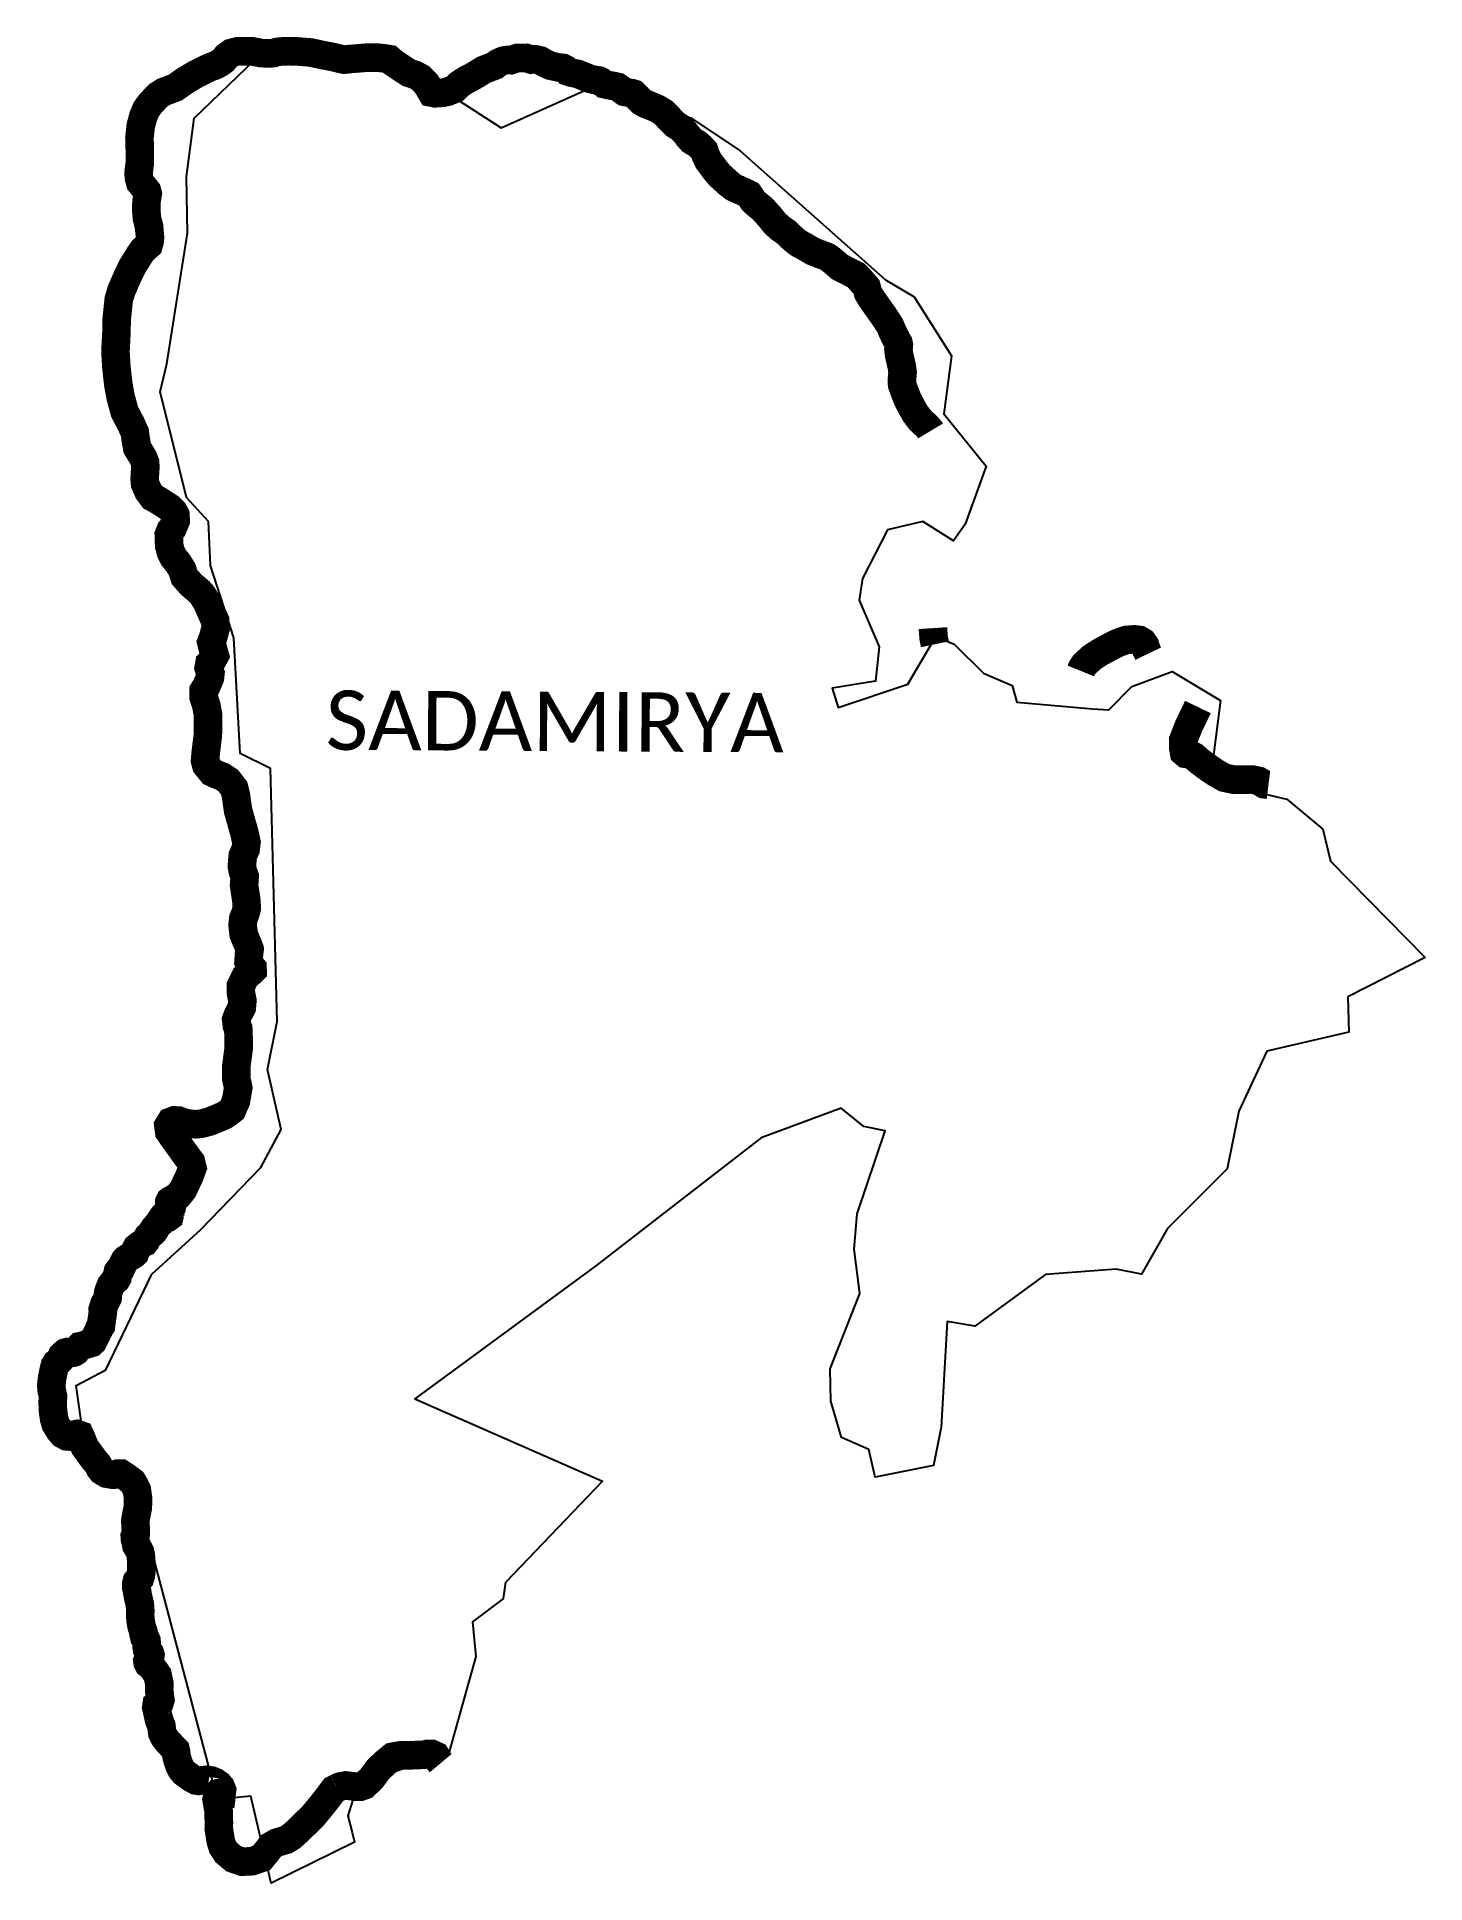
# Model space of a CAD drawing. Header units: metres. Extents: x 314242 to 316673, y 1882543 to 1885775.
import ezdxf

# ---------------------------------------------------------------- set-up
doc = ezdxf.new("R2010")
doc.units = ezdxf.units.M
for name, color, linetype in [('NATURALLY PROTECTED', 3, 'Continuous'), ('village', 3, 'Continuous'), ('VILLAGE NAME', 250, 'Continuous')]:
    doc.layers.add(name, color=color, linetype=linetype)
doc.styles.get("Standard").update_dxf_attribs({"font": 'calibri.ttf'})

msp = doc.modelspace()

# ---------------------------------------------------------------- linework, layer by layer
at = {"layer": 'NATURALLY PROTECTED', "color": 116, "true_color": 0x136734, "const_width": 50, "flags": 128}
for points in [[(315807.1, 1885085.4), (315806.5, 1885086.4), (315800.2, 1885093.7), (315789.1, 1885103.9), (315780.2, 1885115.5), (315775, 1885124.5), (315766.9, 1885139.8), (315761.1, 1885154.6), (315756.9, 1885166.4), (315756.5, 1885174.4), (315757.8, 1885187.6), (315756.3, 1885198.7), (315751.5, 1885219.1), (315750.5, 1885228.5), (315751.3, 1885236.2), (315750.6, 1885239.1), (315748.1, 1885243.4), (315743.9, 1885251.4), (315739.5, 1885260.8), (315735.6, 1885270), (315724.5, 1885287), (315718.9, 1885294.8), (315703.9, 1885315.9), (315697.2, 1885327), (315694.6, 1885337.2), (315691.9, 1885340.3), (315682.3, 1885351.5), (315675.7, 1885358), (315669.5, 1885361.1), (315659.7, 1885366.1), (315647.7, 1885372.3), (315639.2, 1885379.7), (315629, 1885388), (315624.4, 1885390.7), (315614.7, 1885394.2), (315600.5, 1885399.8), (315585.9, 1885408.4), (315575.5, 1885414), (315567.4, 1885420.3), (315553.9, 1885433.1), (315542.6, 1885441), (315533.4, 1885449.8), (315526.1, 1885459), (315512.3, 1885474.4), (315501.4, 1885483.2), (315495.8, 1885488.5), (315491.8, 1885495), (315488.7, 1885499.4), (315481.9, 1885502.8), (315473.9, 1885506.3), (315462, 1885511.7), (315453.2, 1885518.5), (315445.2, 1885525.8), (315437, 1885533.3), (315429.6, 1885542.2), (315417.3, 1885558.8), (315413.3, 1885567.5), (315410.5, 1885575.8), (315404, 1885582.9), (315398.7, 1885587.5), (315388.3, 1885593.9), (315381.8, 1885601.4), (315376.1, 1885608.9), (315369.1, 1885615.6), (315359.7, 1885621.7), (315349.2, 1885632.4), (315338.6, 1885643.2), (315328.5, 1885649.3), (315322.4, 1885652), (315307.7, 1885658), (315300.6, 1885662), (315294.1, 1885668.8), (315287, 1885675.7), (315283.1, 1885676.9), (315277, 1885677.7), (315271, 1885678.9), (315265.6, 1885682.7), (315258.4, 1885687.7), (315252.2, 1885689.1), (315242.5, 1885690.8), (315235.3, 1885692.5), (315229.2, 1885697.4), (315226, 1885698.8), (315219, 1885699.7), (315210.1, 1885701.8), (315199.1, 1885706.2), (315188.9, 1885710.4), (315177.5, 1885712.6), (315171.3, 1885714.7), (315167.7, 1885718.4), (315162.7, 1885720.9), (315154.7, 1885721.7), (315141.3, 1885724.7), (315130.9, 1885729.4), (315123.3, 1885734), (315114.9, 1885735.9), (315107.3, 1885735.4), (315098.2, 1885738.5), (315090.6, 1885738.2), (315082.7, 1885738.1), (315071.7, 1885734.4), (315065.8, 1885734.9), (315059.1, 1885733.7), (315054.8, 1885732), (315048.1, 1885728.6), (315043.9, 1885725), (315033.7, 1885721.1), (315023.8, 1885717.2), (315013.7, 1885710.8), (315002.5, 1885704.3), (314993.4, 1885699.7), (314981.4, 1885691.9), (314974.2, 1885684.6), (314961, 1885679.1), (314952.4, 1885677.3), (314939, 1885676.4), (314933.2, 1885677.6), (314928.1, 1885686.4), (314923.6, 1885693.4), (314913.9, 1885703.4), (314904.5, 1885708.4), (314893.1, 1885712.3), (314878.5, 1885721.8), (314865.9, 1885730.3), (314859.2, 1885736.1), (314851.8, 1885737.4), (314838.3, 1885738.8), (314821.2, 1885738.9), (314802.4, 1885737.4), (314788.7, 1885736.3), (314780.2, 1885735.3), (314772.1, 1885737), (314759.3, 1885740.1), (314741.4, 1885743.5), (314721.2, 1885747.9), (314695.8, 1885749.9), (314682.3, 1885750.1), (314672, 1885749.8), (314662.1, 1885748.7), (314655.3, 1885746.6), (314645.5, 1885746.3), (314635.2, 1885746.7), (314618.7, 1885750), (314594, 1885750.1), (314582.2, 1885747), (314574.1, 1885741.1), (314568.7, 1885734.2), (314562, 1885729.3), (314553.6, 1885725), (314544.7, 1885721.9), (314519.1, 1885709.2), (314501, 1885698.3), (314484, 1885686.3), (314464.2, 1885679), (314454.5, 1885672.9), (314441.2, 1885658.9), (314437.2, 1885653.7), (314433, 1885647.6), (314428.1, 1885635.6), (314423.8, 1885619.5), (314421.5, 1885598.8), (314422.1, 1885577.9), (314422.1, 1885553.9), (314420.1, 1885538.1), (314420.4, 1885529), (314422.8, 1885520.2), (314428.2, 1885513.5), (314434.7, 1885505.4), (314436, 1885500.5), (314434, 1885488), (314433.3, 1885474), (314434.7, 1885457.2), (314438.3, 1885443.2), (314440, 1885424), (314439.3, 1885417.1), (314437.4, 1885410.4), (314427.5, 1885401.8), (314421.9, 1885393.9), (314408.8, 1885372.6), (314399.8, 1885353.8), (314390, 1885331.3), (314385.2, 1885315.2), (314381.6, 1885280.3), (314381.2, 1885257.1), (314379.5, 1885224.5), (314381, 1885198.4), (314384.6, 1885166), (314388.7, 1885143.8), (314395.6, 1885118.7), (314407, 1885096.9), (314413.2, 1885083), (314415.1, 1885070), (314417.5, 1885055.7), (314423.3, 1885046.1), (314428, 1885038.4), (314431.4, 1885029.7), (314431.9, 1885022.4), (314430.6, 1885001.5), (314431.3, 1884992.9), (314437.1, 1884979.5), (314445, 1884969), (314456.1, 1884962.8), (314473.8, 1884951.3), (314481.4, 1884943.8), (314484.4, 1884938.1), (314485, 1884928.1), (314479.7, 1884915.4), (314475.9, 1884911.2), (314472.9, 1884903.3), (314473.6, 1884884.1), (314476.5, 1884873.3), (314481.2, 1884863.9), (314489.4, 1884853.6), (314496.5, 1884842.1), (314500.4, 1884829.4), (314511.9, 1884816.6), (314514.9, 1884813.9), (314526.6, 1884803.9), (314531.3, 1884798.7), (314539.8, 1884785.2), (314548.1, 1884766), (314554.1, 1884752.9), (314554.9, 1884740.1), (314550, 1884722.1), (314547.3, 1884715.2), (314550, 1884704.7), (314553.5, 1884692), (314551.7, 1884688.5), (314547.4, 1884681.1), (314544, 1884677.9), (314542.7, 1884670.5), (314545.8, 1884660.9), (314545, 1884653.4), (314543.3, 1884648.8), (314538.6, 1884638.2), (314533.7, 1884630.3), (314533.7, 1884619.8), (314538.6, 1884604.4), (314541.4, 1884589.6), (314541.6, 1884569.3), (314541.3, 1884552.7), (314537.6, 1884522.5), (314536.3, 1884508.1), (314538.5, 1884500), (314548.6, 1884487.6), (314556.4, 1884484), (314565.7, 1884480.5), (314576.7, 1884473.4), (314587.4, 1884459.7), (314590.4, 1884447.4), (314594.1, 1884421.3), (314597.9, 1884407.6), (314605.3, 1884381.3), (314608.9, 1884364.5), (314607.4, 1884352.8), (314602.4, 1884341.5), (314601.8, 1884334.9), (314600.9, 1884322.8), (314602.6, 1884313.8), (314605.8, 1884305.3), (314605.4, 1884300.1), (314604.7, 1884289.6), (314606.7, 1884276.5), (314608.9, 1884261.5), (314609.3, 1884249.3), (314606.8, 1884239.7), (314603.3, 1884231.4), (314602.1, 1884220.2), (314603.9, 1884204.4), (314607.4, 1884195.5), (314611.2, 1884186.6), (314614.4, 1884177.9), (314613.3, 1884168.9), (314612.5, 1884156.3), (314615.2, 1884150.4), (314619.5, 1884145.1), (314619.6, 1884140.9), (314616.1, 1884137.4), (314606.9, 1884129.5), (314599, 1884113.5), (314599, 1884102.3), (314601.8, 1884087.7), (314600.7, 1884075.9), (314594, 1884063), (314590.9, 1884054.6), (314592, 1884044.4), (314594.5, 1884038.8), (314595.1, 1884023.7), (314595.1, 1884002.9), (314591.2, 1883973.8), (314590.9, 1883952.4), (314594.5, 1883935.3), (314590.6, 1883912.6), (314583.8, 1883896.9), (314579, 1883893), (314570.8, 1883887.3), (314558.9, 1883882.1), (314543.7, 1883876), (314530.4, 1883872.5), (314519.6, 1883871.4), (314506.5, 1883872.7), (314498.9, 1883874.5), (314489.9, 1883877.9), (314482.6, 1883878.2), (314476.5, 1883875.9), (314472.2, 1883868.9), (314473.6, 1883858.5), (314479.8, 1883849.4), (314481.7, 1883846.7), (314497.1, 1883825.3), (314504, 1883815.7), (314511.7, 1883805.5), (314514.3, 1883795.1), (314508.5, 1883779.5), (314497.7, 1883756.8), (314489.3, 1883746.3), (314481.5, 1883741.1), (314476.1, 1883738.3), (314474.6, 1883737.2), (314473.8, 1883735.6), (314473.7, 1883733.6), (314474.4, 1883732.2), (314476.6, 1883730.7), (314477.8, 1883729.4), (314478.2, 1883727.7), (314478, 1883725.7), (314477, 1883723.5), (314475.3, 1883721.4), (314474.3, 1883720.9), (314473.8, 1883720.4), (314473.9, 1883719.9), (314474.4, 1883718.3), (314475, 1883715.6), (314474.9, 1883713.7), (314474.4, 1883712.2), (314473.9, 1883710), (314472.1, 1883708.7), (314469, 1883708.6), (314465.2, 1883708.4), (314464.4, 1883708.2), (314462.9, 1883707.6), (314461, 1883707), (314459.6, 1883705), (314459.1, 1883701.8), (314458, 1883699.8), (314455.3, 1883698.3), (314453.4, 1883696), (314451.3, 1883691.3), (314449, 1883687.6), (314445.8, 1883686.4), (314444.4, 1883684.3), (314442.7, 1883680.1), (314439.2, 1883677.1), (314436.4, 1883674.9), (314433.5, 1883670.1), (314432.2, 1883666.6), (314430.9, 1883664.9), (314428.1, 1883663.7), (314422.2, 1883660), (314416.9, 1883655.8), (314414.9, 1883652.1), (314414.6, 1883648.1), (314413.6, 1883645.4), (314411, 1883643), (314405.4, 1883639.8), (314401.4, 1883637.5), (314398, 1883635.4), (314395.7, 1883633), (314393.1, 1883627.5), (314390.8, 1883622.1), (314389, 1883618.4), (314386.8, 1883616.6), (314385.4, 1883615.7), (314383.9, 1883613.7), (314383, 1883610), (314382.7, 1883602.6), (314381, 1883599.6), (314376.2, 1883595.5), (314371.7, 1883589.8), (314368.8, 1883582.7), (314367, 1883577.7), (314366.3, 1883573.8), (314365.8, 1883567.4), (314363.3, 1883562.4), (314359.8, 1883555.8), (314358.1, 1883550.4), (314357.1, 1883547.2), (314357.5, 1883543.3), (314357, 1883538.5), (314356.3, 1883533.7), (314355.6, 1883529), (314354.6, 1883522.5), (314354.1, 1883518.4), (314351.9, 1883515.4), (314349.5, 1883509.9), (314346.1, 1883502.9), (314341.9, 1883494.9), (314339.9, 1883490.9), (314337.4, 1883488.6), (314332.6, 1883487.1), (314320, 1883483.3), (314317.6, 1883482.8), (314315.6, 1883480.7), (314313.3, 1883477.3), (314310.8, 1883474.3), (314307.3, 1883472.1), (314305.1, 1883471.4), (314300.3, 1883471.7), (314294.4, 1883472.4), (314292.2, 1883471.8), (314288.9, 1883469.3), (314286.2, 1883466.7), (314284.8, 1883463.1), (314283.2, 1883459.6), (314279.8, 1883456.4), (314275.9, 1883453.1), (314273.5, 1883449.3), (314271.8, 1883443.1), (314268.7, 1883427.8), (314267.1, 1883414.8), (314267.6, 1883406.5), (314270.2, 1883394.9), (314269.5, 1883384), (314270.1, 1883369.7), (314272.1, 1883355.7), (314274.9, 1883346.2), (314281.6, 1883335.3), (314287.3, 1883328.6), (314294, 1883325.1), (314298.6, 1883324.7), (314305, 1883327.7), (314311.9, 1883329.1), (314317.2, 1883327.2), (314320.2, 1883320.8), (314325.8, 1883306.2), (314341.8, 1883284.3), (314348.8, 1883276), (314352.2, 1883269.1), (314355.6, 1883264.8), (314363.9, 1883259.7), (314374.4, 1883257.9), (314379.2, 1883258.1), (314384.5, 1883260), (314388.8, 1883260), (314397.5, 1883254.4), (314409.2, 1883245.7), (314413.8, 1883237.7), (314417.1, 1883230.8), (314419, 1883216.4), (314418.7, 1883200.4), (314415.6, 1883185.2), (314414.2, 1883176.9), (314414.7, 1883167.9), (314415.2, 1883161), (314415, 1883154.7), (314413.3, 1883150.3), (314413.6, 1883145.5), (314415.1, 1883139.2), (314416.1, 1883133.7), (314418.3, 1883130.1), (314420.1, 1883127.5), (314422.4, 1883123), (314424, 1883115.4), (314424.7, 1883106), (314424.7, 1883099), (314425, 1883089.5), (314423.9, 1883081.2), (314422.7, 1883077.5), (314419.1, 1883074.2), (314417.1, 1883071.6), (314416, 1883067.2), (314415.8, 1883061.2), (314417.3, 1883054.3), (314418.7, 1883045.4), (314422.2, 1883031), (314423, 1883020), (314422.7, 1883011.2), (314423.7, 1883000.8), (314425.4, 1882991.6), (314428.7, 1882981.9), (314428.9, 1882978.2), (314430, 1882973.5), (314432.6, 1882970.2), (314433.9, 1882967), (314434.2, 1882961.9), (314434.1, 1882956.9), (314434.6, 1882953.1), (314436.9, 1882949.3), (314439.8, 1882945.4), (314440.8, 1882941.9), (314440.4, 1882938.9), (314438.6, 1882936), (314436.4, 1882934.5), (314435.4, 1882931.9), (314435.8, 1882929.2), (314437.2, 1882926.5), (314440.9, 1882923.9), (314443.9, 1882920.1), (314449.4, 1882913), (314453.2, 1882907.3), (314454.7, 1882900.2), (314456.4, 1882891.4), (314456, 1882880.3), (314458.2, 1882863.9), (314456.9, 1882859.5), (314454.8, 1882857.1), (314451.5, 1882854.6), (314450.9, 1882850.7), (314452.4, 1882844), (314455.8, 1882828.4), (314459.9, 1882818.4), (314461.4, 1882805.9), (314464.6, 1882799), (314469.2, 1882792.6), (314477.8, 1882783.2), (314484.7, 1882776.3), (314485.8, 1882771.3), (314486.3, 1882765.7), (314487.8, 1882759.3), (314489.8, 1882753.9), (314491.6, 1882748.4), (314494.6, 1882742.4), (314499.4, 1882736.3), (314513.9, 1882725.9), (314520.8, 1882722.4), (314525.1, 1882721.8), (314530.8, 1882722.8), (314539.1, 1882723.7), (314547.2, 1882722.5), (314554.2, 1882719.6), (314560.3, 1882715.4), (314563.9, 1882711.1), (314566.1, 1882705.5), (314565.6, 1882701), (314563.3, 1882701.2), (314560.4, 1882700.5), (314557.6, 1882696.8), (314556.5, 1882689.3), (314558.8, 1882676.2), (314560.3, 1882668), (314560, 1882660.5), (314560.7, 1882650), (314560.4, 1882638.4), (314563.9, 1882616.3), (314567.1, 1882606), (314573.7, 1882596), (314586, 1882585.7), (314601.4, 1882580.3), (314618.8, 1882581.2), (314635.4, 1882587), (314644.7, 1882598.3), (314652.3, 1882608.3), (314661.9, 1882613.8), (314678.2, 1882618.5), (314687.7, 1882624.4), (314700.2, 1882635.6), (314715.9, 1882651.1), (314725.1, 1882660), (314744.1, 1882683.1), (314752.7, 1882694.3), (314762.1, 1882706.8), (314767.2, 1882709.3)], [(315814.4, 1884711.8), (315812.3, 1884721.8), (315811.4, 1884732.2), (315810.9, 1884740)], [(316187.9, 1884695.3), (316184.8, 1884701.7), (316182.4, 1884709.8), (316178.2, 1884715.8), (316172.3, 1884719.3), (316164.1, 1884720.4), (316149.7, 1884719.3), (316135, 1884714.3), (316122.3, 1884707.9), (316103.3, 1884697.7), (316089.2, 1884688.5), (316076.2, 1884676.5), (316071.5, 1884669.3), (316069.8, 1884665.1)], [(316398.5, 1884465.8), (316391.1, 1884466.7), (316381.3, 1884472.5), (316369.9, 1884475), (316352.6, 1884474.7), (316338.2, 1884474.6), (316321.1, 1884478.2), (316305.5, 1884487.1), (316292.8, 1884495.7), (316278.2, 1884506.6), (316267.9, 1884515.5), (316260, 1884519.1), (316253.7, 1884520), (316250.6, 1884522.6), (316249.1, 1884531.2), (316249.3, 1884544.1), (316258.9, 1884568.7), (316268.9, 1884589.2), (316275, 1884601.9)], [(314767.2, 1882709.3), (314772.3, 1882711.7), (314783, 1882713.8), (314799.4, 1882711.7), (314808.3, 1882711.6), (314815.6, 1882714.2), (314828.4, 1882726.7), (314840.3, 1882742.7), (314853.3, 1882754.7), (314864.7, 1882764), (314879.9, 1882766.8), (314896, 1882766.6), (314918.5, 1882767.5), (314926.4, 1882769.1), (314933, 1882769.1), (314940.4, 1882765.7), (314945.5, 1882757.2), (314949.1, 1882752.9)]]:
    msp.add_lwpolyline(points, dxfattribs=at)
at = {"layer": 'village', "flags": 128}
msp.add_lwpolyline([(315059.1, 1883041.3), (315062.9, 1883069.9)], dxfattribs=at)
at = {"layer": 'village', "color": 3, "true_color": 0x00ff00}
for points in [[(315059.1, 1883041.3, 0), (315004.7, 1883000.3, 0), (315010.8, 1882939.4, 0), (314962.7, 1882768.8, 0), (314804, 1882716.7, 0), (314786.1, 1882660.6, 0), (314793.7, 1882631.6, 0), (314798.2, 1882614.7, 0), (314652.4, 1882542.9, 0), (314616.8, 1882695.1, 0), (314558.1, 1882689.5, 0), (314430, 1883175.6, 0), (314370.5, 1883285.9, 0), (314326.7, 1883301.7, 0), (314310.4, 1883414.1, 0), (314362.4, 1883441.2, 0), (314442.9, 1883608.8, 0), (314528.3, 1883686.6, 0), (314634.1, 1883795.7, 0), (314669.8, 1883862.3, 0), (314645.8, 1883967.5, 0), (314662.5, 1884051.1, 0), (314651, 1884494.3, 0), (314597.7, 1884520.4, 0), (314587, 1884722.8, 0), (314545.7, 1884849.7, 0), (314542.5, 1884926.5, 0), (314503.8, 1884968.9, 0), (314458, 1885153.7, 0), (314469.5, 1885202.6, 0), (314505.6, 1885431.3, 0), (314503.7, 1885530.2, 0), (314517.2, 1885632.7, 0), (314639.5, 1885749.9, 0), (314781.2, 1885742.7, 0), (314944.7, 1885687.3, 0), (315054.7, 1885615.8, 0), (315206.2, 1885683.5, 0), (315386.7, 1885633.4, 0), (315473.5, 1885575.9, 0), (315728, 1885349.6, 0), (315777.8, 1885319.8, 0), (315843.4, 1885216.6, 0), (315829.9, 1885115, 0), (315904.4, 1885023.5, 0), (315867.3, 1884922.2, 0), (315846.7, 1884892.7, 0), (315793.4, 1884926.9, 0), (315731.2, 1884912.4, 0), (315687.8, 1884826.8, 0), (315681.7, 1884788.8, 0), (315716.7, 1884707.5, 0), (315710.5, 1884647.3, 0), (315634.4, 1884634.9, 0), (315645.1, 1884601.3, 0), (315766.8, 1884642.1, 0), (315815.7, 1884725.5, 0), (315848.2, 1884712.2, 0), (315899.5, 1884661.1, 0), (315949.6, 1884639.6, 0), (315957.8, 1884610.2, 0), (316090.4, 1884599, 0), (316119, 1884597, 0), (316158.9, 1884637.9, 0), (316230, 1884664.1, 0), (316314.6, 1884613.6, 0), (316296.6, 1884472, 0), (316430.5, 1884440.7, 0), (316493.7, 1884387.9, 0), (316507.2, 1884331.8, 0), (316672.7, 1884163.6, 0)], [(316672.7, 1884163.6, 0), (316537.7, 1884094.5, 0), (316539.4, 1884032.4, 0), (316395.7, 1883999.5, 0), (316346.4, 1883894.4, 0), (316325.9, 1883793.1, 0), (316221.4, 1883689, 0), (316176, 1883608.7, 0), (316131.6, 1883617.8, 0), (316007.9, 1883608.1, 0), (315884.1, 1883517.8, 0), (315835.7, 1883526.2, 0), (315825.2, 1883340.9, 0), (315812, 1883274.1, 0), (315709.5, 1883253.5, 0), (315698.5, 1883301.7, 0), (315650.9, 1883322.8, 0), (315631.9, 1883386.7, 0), (315630.9, 1883443.4, 0), (315683.2, 1883575.3, 0), (315673, 1883652.7, 0), (315678.2, 1883714.4, 0), (315727, 1883859.7, 0), (315689.9, 1883867.4, 0), (315650.5, 1883899.7, 0), (315510.1, 1883847.4, 0), (315220.4, 1883623.5, 0), (314903.8, 1883390.8, 0), (315232.3, 1883246.8, 0), (315062.9, 1883069.9, 0)]]:
    msp.add_polyline3d(points, dxfattribs=at)

# ---------------------------------------------------------------- texts
at = {"layer": 'VILLAGE NAME', "insert": (314747.9, 1884631), "char_height": 104.04, "attachment_point": 1, "rotation": 359.6762}
msp.add_mtext_dynamic_manual_height_columns('SADAMIRYA', width=1115.134, gutter_width=520.2, heights=[0], dxfattribs=at)

doc.saveas('drawing.dxf')
